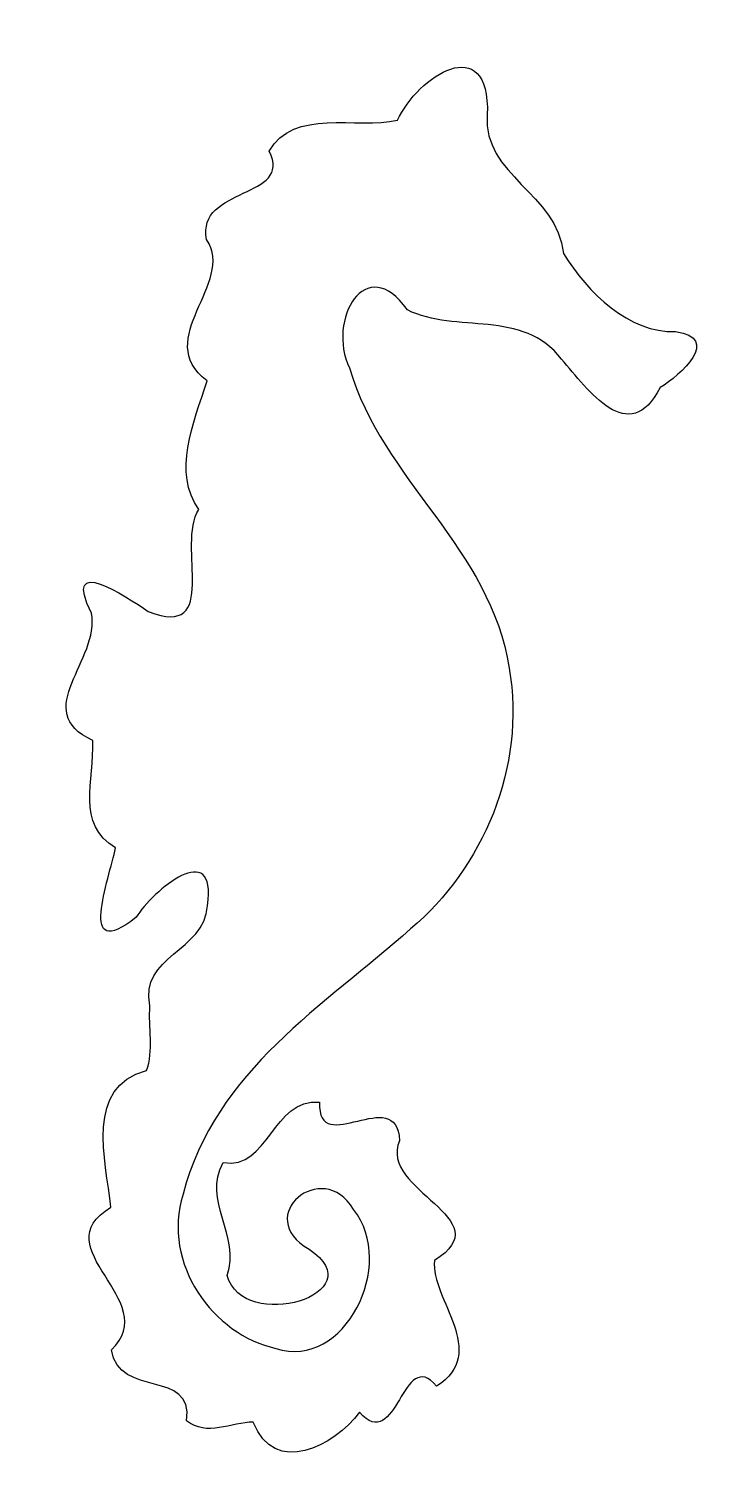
# Model space of a CAD drawing. Header units: centimetres. Extents: x -4.8 to 2.4, y -7.8 to 7.3.
import ezdxf

# ---------------------------------------------------------------- set-up
doc = ezdxf.new("R2010")
doc.units = ezdxf.units.CM
doc.header["$MEASUREMENT"] = 0
doc.layers.add('Layer 1', color=7, linetype='Continuous')

msp = doc.modelspace()

# ---------------------------------------------------------------- linework, layer by layer
at = {"layer": 'Layer 1'}
msp.add_open_spline([(-2.45725, -7.24508), (-2.23925, -7.8171), (-1.61583, -7.49702), (-1.35273, -7.143), (-1.35273, -7.143), (-0.96306, -7.58646), (-0.90306, -6.44335), (-0.5516, -6.87265), (-0.5516, -6.87265), (0.00389, -6.52042), (-0.61397, -5.96209), (-0.57266, -5.56459), (-0.57266, -5.56459), (0.13571, -5.1216), (-1.16017, -4.84166), (-0.93666, -4.31702), (-0.93666, -4.31702), (-0.96259, -3.71122), (-1.79251, -4.51266), (-1.76817, -3.91707), (-1.76817, -3.91707), (-2.25723, -3.87163), (-2.29697, -4.62865), (-2.7694, -4.54555), (-2.7694, -4.54555), (-2.99407, -4.93723), (-2.57964, -5.31349), (-2.72913, -5.71861), (-2.72913, -5.71861), (-2.56771, -6.32612), (-1.17661, -5.91482), (-1.87786, -5.44627), (-1.87786, -5.44627), (-2.47498, -5.10696), (-1.73758, -4.48754), (-1.4147, -5.0323), (-1.4147, -5.0323), (-0.95818, -5.60573), (-1.51112, -6.71024), (-2.22207, -6.47811), (-2.22207, -6.47811), (-2.87196, -6.33844), (-3.41552, -5.59671), (-3.18761, -4.87376), (-3.18761, -4.87376), (-2.85714, -3.58972), (-1.71076, -2.90317), (-0.82102, -2.11396), (-0.82102, -2.11396), (-0.07154, -1.48326), (0.38258, -0.43197), (0.20497, 0.59811), (0.20497, 0.59811), (0.01401, 1.84623), (-1.11483, 2.5535), (-1.456, 3.72388), (-1.456, 3.72388), (-1.69881, 4.22151), (-1.28276, 4.94193), (-0.85496, 4.32739), (-0.85496, 4.32739), (-0.34679, 4.07376), (0.34618, 4.34318), (0.74983, 3.81389), (0.74983, 3.81389), (1.02839, 3.49086), (1.45114, 2.88862), (1.77579, 3.51937), (1.77579, 3.51937), (1.98535, 3.64476), (2.41875, 4.03709), (1.93364, 4.10158), (1.93364, 4.10158), (1.4553, 4.08586), (1.02203, 4.50327), (0.76964, 4.91351), (0.76964, 4.91351), (0.70681, 5.53884), (-0.0735, 5.72887), (-0.023, 6.35591), (-0.023, 6.35591), (0.00479, 7.25086), (-0.75427, 6.75389), (-0.95654, 6.3009), (-0.95654, 6.3009), (-1.38391, 6.20507), (-2.03613, 6.43185), (-2.29385, 5.97826), (-2.29385, 5.97826), (-2.03284, 5.47883), (-3.05253, 5.61764), (-2.9427, 5.05875), (-2.9427, 5.05875), (-2.63727, 4.60618), (-3.51798, 4.02548), (-2.93779, 3.59062), (-2.93779, 3.59062), (-3.08051, 3.14375), (-3.29936, 2.63563), (-3.0245, 2.25026), (-3.0245, 2.25026), (-3.26153, 1.88497), (-2.78764, 0.89262), (-3.54953, 1.18961), (-3.54953, 1.18961), (-3.78813, 1.34973), (-4.45151, 1.7967), (-4.1414, 1.17073), (-4.1414, 1.17073), (-4.04201, 0.69363), (-4.79115, 0.1488), (-4.12651, -0.15208), (-4.12651, -0.15208), (-4.1134, -0.57201), (-4.30232, -1.02071), (-3.89067, -1.27127), (-3.89067, -1.27127), (-3.95699, -1.59478), (-4.29622, -2.48649), (-3.67719, -1.99275), (-3.67719, -1.99275), (-3.50443, -1.71616), (-2.83385, -1.1535), (-2.9337, -1.87231), (-2.9337, -1.87231), (-2.96203, -2.34742), (-3.65119, -2.39888), (-3.53215, -2.91281), (-3.53215, -2.91281), (-3.55226, -3.13548), (-3.48898, -3.3831), (-3.56934, -3.58838), (-3.56934, -3.58838), (-4.20991, -3.75271), (-3.99379, -4.51087), (-3.93839, -5.01002), (-3.93839, -5.01002), (-4.65832, -5.43675), (-3.39412, -5.97699), (-3.93333, -6.4923), (-3.93333, -6.4923), (-3.85022, -7.00921), (-3.07794, -6.68379), (-3.15077, -7.23162), (-3.15077, -7.23162), (-2.9426, -7.40148), (-2.68457, -7.24742), (-2.45725, -7.24508)], degree=3, knots=[0, 0, 0, 0, 0.02631579, 0.02631579, 0.02631579, 0.02631579, 0.05263158, 0.05263158, 0.05263158, 0.05263158, 0.07894737, 0.07894737, 0.07894737, 0.07894737, 0.10526316, 0.10526316, 0.10526316, 0.10526316, 0.13157895, 0.13157895, 0.13157895, 0.13157895, 0.15789474, 0.15789474, 0.15789474, 0.15789474, 0.18421053, 0.18421053, 0.18421053, 0.18421053, 0.21052632, 0.21052632, 0.21052632, 0.21052632, 0.23684211, 0.23684211, 0.23684211, 0.23684211, 0.26315789, 0.26315789, 0.26315789, 0.26315789, 0.28947368, 0.28947368, 0.28947368, 0.28947368, 0.31578947, 0.31578947, 0.31578947, 0.31578947, 0.34210526, 0.34210526, 0.34210526, 0.34210526, 0.36842105, 0.36842105, 0.36842105, 0.36842105, 0.39473684, 0.39473684, 0.39473684, 0.39473684, 0.42105263, 0.42105263, 0.42105263, 0.42105263, 0.44736842, 0.44736842, 0.44736842, 0.44736842, 0.47368421, 0.47368421, 0.47368421, 0.47368421, 0.5, 0.5, 0.5, 0.5, 0.52631579, 0.52631579, 0.52631579, 0.52631579, 0.55263158, 0.55263158, 0.55263158, 0.55263158, 0.57894737, 0.57894737, 0.57894737, 0.57894737, 0.60526316, 0.60526316, 0.60526316, 0.60526316, 0.63157895, 0.63157895, 0.63157895, 0.63157895, 0.65789474, 0.65789474, 0.65789474, 0.65789474, 0.68421053, 0.68421053, 0.68421053, 0.68421053, 0.71052632, 0.71052632, 0.71052632, 0.71052632, 0.73684211, 0.73684211, 0.73684211, 0.73684211, 0.76315789, 0.76315789, 0.76315789, 0.76315789, 0.78947368, 0.78947368, 0.78947368, 0.78947368, 0.81578947, 0.81578947, 0.81578947, 0.81578947, 0.84210526, 0.84210526, 0.84210526, 0.84210526, 0.86842105, 0.86842105, 0.86842105, 0.86842105, 0.89473684, 0.89473684, 0.89473684, 0.89473684, 0.92105263, 0.92105263, 0.92105263, 0.92105263, 0.94736842, 0.94736842, 0.94736842, 0.94736842, 1, 1, 1, 1], dxfattribs=at)

doc.saveas('drawing.dxf')
